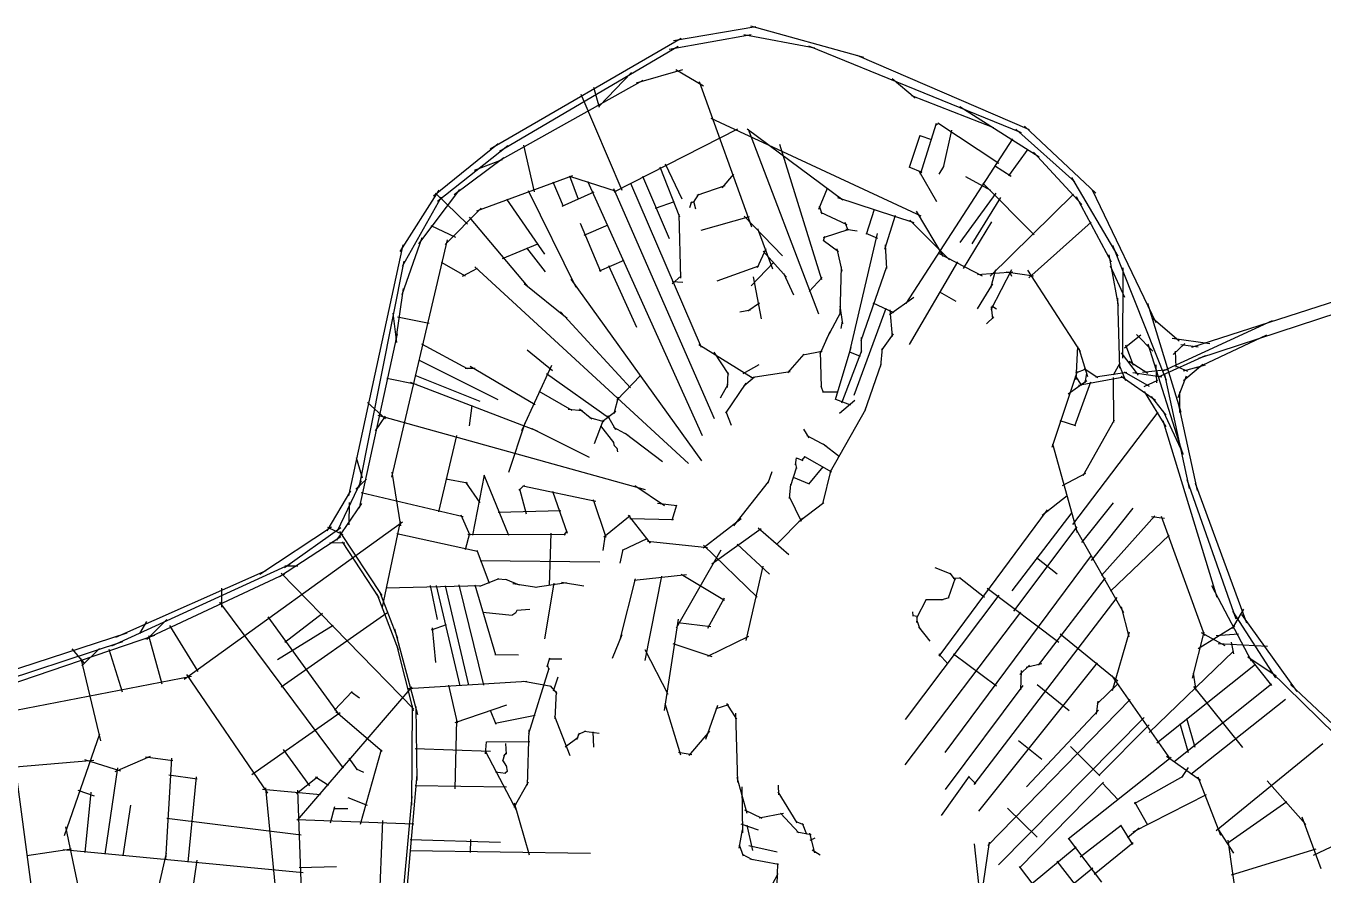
# Model space of a CAD drawing. Header units: inches. Extents: x 723419 to 759401, y 6910722 to 6968430.
# Drawn here: x 741535 to 744851, y 6945669 to 6947840 of the extents above; entities that cross this region are included whole.
import ezdxf

# ---------------------------------------------------------------- set-up
doc = ezdxf.new("R2010")
doc.units = ezdxf.units.IN
doc.header["$MEASUREMENT"] = 0

msp = doc.modelspace()

# ---------------------------------------------------------------- linework, layer by layer
for points in [[(743190.959348, 6947802.38957), (743401.378484, 6947838.0127)], [(743387.568309, 6947839.67274), (743676.176386, 6947759.47737)], [(742721.909045, 6947525.6419), (743210.538554, 6947808.60729)], [(743179.446643, 6947780.23398), (743389.1955, 6947817.96364)], [(743370.105774, 6947817.97687), (743552.404055, 6947783.84555)], [(742745.94693, 6947519.28307), (743202.936178, 6947788.26961)], [(743536.185065, 6947788.92027), (744079.751223, 6947567.13196)], [(743659.613436, 6947765.35114), (744100.388764, 6947574.80489)], [(743096.123672, 6947694.39526), (743214.921826, 6947727.99741)], [(743196.66554, 6947728.26199), (743267.044847, 6947686.45774)], [(742738.003682, 6947491.4365), (743113.21579, 6947700.66589)], [(743001.320556, 6947635.54947), (743083.23572, 6947720.32213)], [(743256.196909, 6947697.83485), (743389.8646, 6947326.0158)], [(743749.839841, 6947705.53776), (743808.775896, 6947655.98121)], [(742953.671721, 6947665.34395), (743058.3344, 6947420.3198)], [(742986.118522, 6947683.60376), (743000.564801, 6947632.48616)], [(743799.250877, 6947661.66976), (744009.242269, 6947580.23085)], [(743922.480811, 6947634.10012), (744125.284342, 6947504.71861)], [(743286.3813, 6947603.5644), (743823.3465, 6947354.5162)], [(743822.175, 6947460.4983), (743862.8291, 6947591.3129)], [(743866.6262, 6947591.8094), (744022.2711, 6947488.6223)], [(743038.9756, 6947416.0299), (743354.7805, 6947576.2971)], [(743378.8326, 6947576.429), (743623.4216, 6947395.0592)], [(743381.1808, 6947575.9464), (743561.6618, 6947104.1588)], [(743793.9334, 6947478.4661), (743821.1405, 6947560.7366)], [(743820.496, 6947559.8078), (743850.5542, 6947549.8272)], [(743860.3143, 6947586.1154), (743870.3186, 6947590.9885)], [(743880.891, 6947478.1184), (743902.4842, 6947572.9801)], [(744065.728278, 6947575.46635), (744217.202539, 6947440.79317)], [(744087.821031, 6947583.13928), (744270.878888, 6947412.03731)], [(742577.214084, 6947405.03289), (742741.964502, 6947539.55902)], [(742586.921004, 6947391.64605), (742767.007806, 6947533.78227)], [(742807.462237, 6947534.54515), (742834.582083, 6947415.48241)], [(743461.5122, 6947537.657), (743569.281, 6947191.621)], [(743785.734, 6947130.5479), (744057.9257, 6947550.80912)], [(742630.185758, 6947408.42332), (742756.590698, 6947503.02528)], [(742681.84708, 6947470.66667), (742753.549306, 6947498.18339)], [(744048.445661, 6947456.52062), (744097.714703, 6947524.59217)], [(744111.062959, 6947517.28635), (744234.425185, 6947383.01004)], [(743155.687, 6947479.51), (743206.3972, 6947351.8776)], [(743169.5447, 6947487.0101), (743212.2962, 6947397.7506)], [(743314.8219, 6947425.6222), (743345.023, 6947461.0647)], [(743792.7746, 6947479.8918), (743825.2613, 6947465.6877)], [(743818.3626, 6947469.4945), (743862.8023, 6947390.8934)], [(743869.9706, 6947460.7486), (743882.1327, 6947480.7804)], [(744011.6462, 6947482.7605), (744054.2755, 6947456.0812)], [(742688.233473, 6947366.84462), (742933.502713, 6947457.3323)], [(742882.184094, 6947441.5925), (742908.868594, 6947378.7888)], [(742924.771446, 6947455.48022), (743043.8336, 6947417.084)], [(742925.074094, 6947456.2568), (742947.047394, 6947397.3085)], [(742970.5313, 6947443.3211), (743264.2973, 6946792.3952)], [(743080.9375, 6947438.0133), (743261.249, 6947018.3567)], [(743111.0499, 6947455.6016), (743179.7039, 6947296.4455)], [(743251.5387, 6947406.9007), (743322.6566, 6947432.1279)], [(743936.9084, 6947455.1423), (744001.3866, 6947420.1284)], [(743981.6897, 6947437.5529), (744112.4906, 6947306.0229)], [(744208.49773, 6947452.06444), (744326.563208, 6947251.60689)], [(742491.679192, 6947263.30436), (742591.37814, 6947420.32584)], [(742497.605871, 6947225.62762), (742597.636651, 6947402.87764)], [(742539.583644, 6947282.96096), (742644.09427, 6947421.86748)], [(742582.399928, 6947411.82388), (742663.891757, 6947332.7133)], [(742763.332597, 6947397.14413), (742861.207397, 6947256.03503)], [(742819.308318, 6947419.32042), (742941.3076, 6947171.909)], [(742905.929194, 6947379.1802), (742988.165594, 6947415.4369)], [(743037.5795, 6947424.4739), (743294.7799, 6946836.4575)], [(743242.0145, 6947388.5203), (743255.3687, 6947409.7981)], [(743562.2831, 6947371.4909), (743584.3928, 6947424.861)], [(743609.6333, 6947401.3732), (743804.9167, 6947337.1315)], [(743923.282, 6947286.2658), (744015.8572, 6947412.2991)], [(743953.9493, 6947282.7357), (744027.3824, 6947401.383)], [(744000.7432, 6947200.3886), (744213.405761, 6947409.91292)], [(744220.13942, 6947403.81757), (744309.436474, 6947236.79901)], [(744261.459703, 6947420.84795), (744424.324299, 6947081.32071)], [(742606.477059, 6947281.11945), (742699.320175, 6947373.55925)], [(743144.9653, 6947374.1599), (743193.3302, 6947391.2548)], [(743232.7344, 6947375.9619), (743237.265, 6947391.2647)], [(743233.7533, 6947386.3896), (743244.6099, 6947391.589)], [(743241.6166, 6947391.6814), (743246.9219, 6947372.0915)], [(743563.1568, 6947379.6389), (743569.8994, 6947359.83)], [(743566.8098, 6947363.8801), (743634.0002, 6947332.3891)], [(743684.3554, 6947307.0172), (743704.797, 6947371.3081)], [(743810.8025, 6947366.4365), (743880.4051, 6947250.2561)], [(742570.493654, 6947329.5383), (742632.935445, 6947299.90491)], [(742668.1086, 6947351.01556), (742818.2867, 6947172.61116)], [(742951.6371, 6947335.237), (743004.3075, 6947211.9514)], [(742962.6213, 6947304.8604), (743023.7731, 6947331.1918)], [(743204.4534, 6947358.5737), (743208.9824, 6947194.995)], [(743261.619, 6947317.6129), (743385.2342, 6947352.4034)], [(743371.5696, 6947353.1083), (743469.505, 6947251.6258)], [(743628.8645, 6947337.8038), (743636.4329, 6947317.4149)], [(743731.3168, 6947269.2793), (743757.876, 6947356.2318)], [(743795.1968, 6947342.9737), (743896.75, 6947241.7511)], [(743931.7672, 6947219.9104), (744004.4387, 6947338.5571)], [(744099.2656, 6947195.5165), (744258.583456, 6947338.38598)], [(742470.8095, 6946685.9928), (742612.562488, 6947293.02573)], [(742496.759203, 6947152.81414), (742548.194305, 6947299.0761)], [(743405.563, 6947321.9433), (743444.0073, 6947218.4409)], [(743574.1186, 6947298.9529), (743639.5408, 6947319.9854)], [(743574.3771, 6947290.4676), (743577.286, 6947302.3342)], [(743631.4201, 6947320.6094), (743659.9764, 6947315.5285)], [(743640.8345, 6947003.525), (743712.08273, 6947309.46513)], [(743682.6289, 6947309.7691), (743712.345, 6947297.1627)], [(742360.85041, 6946638.85745), (742499.225786, 6947280.15637)], [(742753.2266, 6947245.4563), (742843.8982, 6947282.628)], [(742814.8929, 6947272.1495), (742862.7452, 6947211.3709)], [(743405.4006, 6947222.2942), (743427.906, 6947270.7329)], [(743420.2278, 6947263.6611), (743479.4049, 6947197.6186)], [(743573.6755, 6947292.3599), (743612.932, 6947263.3142)], [(743608.661, 6947269.5579), (743620.8401, 6947212.5236)], [(743732.2922, 6947280.3864), (743735.1288, 6947219.419)], [(744313.492765, 6947279.12361), (744450.728005, 6946934.20767)], [(744515.820089, 6947018.30482), (745333.973982, 6947281.87307)], [(742387.261612, 6946660.01446), (742501.957173, 6947238.55529)], [(742596.9301, 6947235.8518), (742658.0281, 6947200.8362)], [(743001.2726, 6947213.8618), (743064.178, 6947240.6299)], [(743024.6116, 6947227.138), (743095.7106, 6947069.4445)], [(743388.8928, 6947175.3562), (743446.9973, 6947236.2013)], [(743794.296, 6947025.5081), (743917.5452, 6947236.9625)], [(743866.2711, 6947259.3854), (743980.1347, 6947200.9544)], [(744303.589171, 6947254.88332), (744327.871355, 6947125.32321)], [(744307.38445, 6947226.27567), (744343.632439, 6947146.63593)], [(744533.50311, 6946990.20601), (745298.676995, 6947241.15675)], [(742650.7761, 6947200.2976), (742689.7802, 6947220.4837)], [(742683.0872, 6947223.7189), (743229.3984, 6946721.5321)], [(743187.4626, 6947180.3415), (743210.2728, 6947200.7959)], [(743302.4254, 6947188.0361), (743408.4953, 6947226.2173)], [(743394.201, 6947198.0464), (743415.1977, 6947090.9037)], [(743471.6797, 6947207.4694), (743497.8172, 6947152.269)], [(743537.6258, 6947160.7956), (743571.1455, 6947196.529)], [(743616.8914, 6947102.0552), (743619.8756, 6947223.7649)], [(743670.4015, 6947035.8386), (743735.8302, 6947224.5029)], [(743968.1439, 6947204.0928), (744057.9038, 6947211.2165)], [(744001.9965, 6947170.5283), (744014.5738, 6947216.7907)], [(744002.8815, 6947114.7956), (744055.7756, 6947217.2363)], [(744041.6593, 6947211.3108), (744110.7946, 6947200.7417)], [(744049.7825, 6947211.2129), (744055.1531, 6947200.0131)], [(744096.2009, 6947215.5009), (744230.7305, 6947007.4445)], [(744339.786051, 6946990.75249), (744340.457433, 6947220.98399)], [(742481.045126, 6947032.913), (742500.754419, 6947168.48632)], [(742808.981248, 6947181.51099), (742918.421433, 6947092.93683)], [(742928.3371, 6947192.0937), (743261.8943, 6946727.767)], [(743187.1122, 6947186.5949), (743214.1844, 6947184.8391)], [(743967.8699, 6947116.9914), (744007.2108, 6947180.622)], [(743380.3323, 6947111.1985), (743410.5619, 6947132.0769)], [(743700.6513, 6947131.7636), (743753.4067, 6947107.0665)], [(743743.0442, 6947102.188), (743804.978, 6947146.8115)], [(743871.094, 6947159.9207), (743912.2525, 6947135.9857)], [(744325.642236, 6947144.19466), (744331.147388, 6946964.98698)], [(744402.917701, 6947131.29619), (744487.44369, 6946852.25485)], [(742473.354996, 6947105.54094), (742482.086264, 6947030.92829)], [(742484.996686, 6947096.01592), (742565.906455, 6947079.95696)], [(742901.346955, 6947108.60019), (743081.053, 6946914.9477)], [(743360.0188, 6947108.4884), (743387.4864, 6947114.2722)], [(743581.9734, 6947039.384), (743619.1015, 6947109.9349)], [(743615.9746, 6947123.2892), (743622.5422, 6947078.5787)], [(743652.5932, 6946895.659), (743734.4873, 6947117.984)], [(743743.539, 6947114.2766), (743749.8792, 6947046.0414)], [(743990.6525, 6947078.1073), (744009.2841, 6947095.7252)], [(744003.2386, 6947121.6308), (744006.3996, 6947091.0963)], [(744004.5475, 6947124.6621), (744016.1509, 6947116.4003)], [(743619.4501, 6947066.683), (743622.4447, 6947085.2844)], [(744417.119725, 6947091.6263), (744483.900692, 6947034.47618)], [(744442.646879, 6946958.273232), (744722.390853, 6947086.45964)], [(742387.658488, 6946607.08446), (742484.765837, 6947052.99161)], [(743565.5519, 6947001.2855), (743591.4972, 6947058.682)], [(743671.2795, 6947005.3468), (743671.2798, 6947042.9808)], [(743723.5378, 6947011.1352), (743752.7975, 6947052.2759)], [(744343.956554, 6947017.04606), (744385.231637, 6947050.11904)], [(744374.383698, 6947050.7805), (744416.584824, 6947008.71167)], [(744466.014823, 6947041.88453), (744561.794181, 6947027.80867)], [(744467.919826, 6947000.17553), (744498.25172, 6947027.82984)], [(744529.155116, 6946965.91721), (744707.80214, 6947049.84321)], [(742546.4087, 6947026.9081), (742662.7821, 6946963.7148)], [(742816.2569, 6947012.055), (742881.2375, 6946959.1145)], [(743255.7009, 6947025.7206), (743394.2083, 6946939.4286)], [(743294.0887, 6947005.9578), (743331.386, 6946948.8338)], [(743483.2706, 6946953.3229), (743524.6341, 6947001.0772)], [(743521.3114, 6946998.785), (743570.8709, 6947008.7039)], [(743565.8761, 6947008.0522), (743567.9924, 6946915.5939)], [(743604.6169, 6946884.841), (743644.5474, 6947018.5266)], [(743620.739, 6946876.6497), (743672.4014, 6947010.1929)], [(743640.3799, 6947006.9868), (743667.9759, 6946995.6597)], [(743720.9852, 6946970.2602), (743725.1065, 6947015.6381)], [(744219.818321, 6946935.67444), (744224.505866, 6947020.34789)], [(744226.85973, 6947015.2477), (744248.790254, 6946943.92945)], [(744335.165755, 6947003.7871), (744378.663342, 6946946.95449)], [(744346.65531, 6947024.91743), (744365.662353, 6946972.4962)], [(744403.448236, 6947026.88858), (744492.665914, 6946743.83676)], [(744430.832196, 6946943.059972), (744550.965645, 6946997.28363)], [(744473.634838, 6947008.43055), (744475.391675, 6946967.71638)], [(744487.880033, 6947025.819), (744532.435955, 6947019.68065)], [(742538.3326, 6946986.3824), (742741.6543, 6946884.876)], [(742657.8106, 6946964.53), (742683.7073, 6946964.5299)], [(742671.0157, 6946969.8597), (742837.2539, 6946872.4264)], [(742803.139819, 6946805.91305), (742879.869139, 6946972.70672)], [(743368.4636, 6946951.1982), (743409.8268, 6946974.5387)], [(743679.7009, 6946854.7649), (743721.4929, 6946975.1797)], [(744219.383314, 6946953.13143), (744245.694623, 6946962.97949)], [(744240.773363, 6946964.32887), (744275.222182, 6946940.67507)], [(744315.333096, 6946947.63892), (744332.372297, 6946978.27773)], [(744330.678788, 6946971.00873), (744346.659825, 6946933.72181)], [(744355.492411, 6946982.99412), (744403.673132, 6946952.15687)], [(744389.464979, 6946954.89531), (744452.786902, 6946961.604054)], [(744423.923719, 6946973.28995), (744425.511223, 6946927.56986)], [(744474.065412, 6946970.57198), (744505.236734, 6946957.45053)], [(744494.26087, 6946933.42936), (744543.654311, 6946974.91306)], [(744494.865047, 6946958.2972), (744550.745159, 6946973.64306)], [(742457.726689, 6946939.75942), (742533.887154, 6946923.81162)], [(742517.747538, 6946928.83872), (742842.517712, 6946804.32406)], [(742529.4159, 6946946.992), (742695.494, 6946880.6998)], [(742865.925494, 6946951.06021), (743027.467394, 6946837.04871)], [(743046.1545, 6946882.8976), (743106.5786, 6946946.4906)], [(743328.963, 6946915.4923), (743330.3741, 6946953.5799)], [(743370.9175, 6946920.1223), (743397.9114, 6946942.848)], [(743388.6619, 6946940.9711), (743489.1147, 6946955.9945)], [(744159.257, 6946763.053), (744223.94583, 6946956.94698)], [(744199.696719, 6946899.51244), (744247.520252, 6946933.53131)], [(744216.827867, 6946817.13051), (744257.517994, 6946929.80641)], [(744218.036796, 6946944.99066), (744233.695745, 6946920.67915)], [(744226.419689, 6946921.4729), (744341.782663, 6946942.4178)], [(744243.472119, 6946927.73692), (744247.599627, 6946951.54947)], [(744269.586546, 6946942.65945), (744350.099416, 6946954.59218)], [(744315.140064, 6946941.20089), (744315.6998, 6946825.6899)], [(744335.274896, 6946944.50819), (744422.746321, 6946883.07182)], [(744342.643557, 6946955.66867), (744406.778685, 6946918.52109)], [(744365.1541, 6946954.0598), (744439.464714, 6946942.82698)], [(744393.919909, 6946918.04484), (744429.32123, 6946934.39612)], [(744445.816146, 6946948.594115), (744509.532033, 6946657.52223)], [(744480.987844, 6946889.98451), (744502.260386, 6946945.22962)], [(742846.187432, 6946906.32346), (742931.147132, 6946857.26196)], [(743311.2279, 6946888.7021), (743330.5961, 6946923.957)], [(743324.4704, 6946850.1716), (743376.7018, 6946926.6705)], [(743567.1378, 6946918.9055), (743573.7492, 6946903.7579)], [(743571.5181, 6946904.4323), (743611.2045, 6946904.4321)], [(744393.853763, 6946905.13811), (744449.257624, 6946815.28543)], [(744484.16285, 6946904.11329), (744484.480351, 6946851.88443)], [(742408.070619, 6946876.8817), (742454.584462, 6946835.13036)], [(742668.746, 6946817.6305), (742676.231435, 6946869.83928)], [(743038.9889, 6946848.9735), (743050.1751, 6946891.7979)], [(743604.6937, 6946885.7459), (743643.4402, 6946871.0303)], [(743614.9712, 6946849.5381), (743654.2602, 6946882.7912)], [(744412.2688, 6946892.72251), (744449.204707, 6946844.56825)], [(744480.167634, 6946878.43278), (744529.680094, 6946652.4323)], [(742428.54941, 6946804.9678), (742454.584462, 6946842.43288)], [(742434.899423, 6946845.13163), (743118.273122, 6946655.07768)], [(742921.669645, 6946860.22788), (742958.154945, 6946856.81688)], [(742949.976116, 6946860.79514), (742981.800916, 6946835.55524)], [(742976.13374, 6946838.41089), (743012.770716, 6946828.44898)], [(742988.8436, 6946772.3756), (743011.3255, 6946832.5684)], [(743008.6929, 6946828.288), (743042.8507, 6946855.2045)], [(743022.285813, 6946844.17188), (743042.288353, 6946808.29431)], [(743324.8324, 6946853.9303), (743337.7973, 6946819.1392)], [(743591.2623, 6946699.266), (743682.1216, 6946860.3772)], [(744178.683367, 6946831.29941), (744218.140867, 6946818.58551)], [(744211.519718, 6946564.9711), (744429.731335, 6946852.1155)], [(744238.349, 6946690.568), (744317.9433, 6946832.4432)], [(744441.743442, 6946831.12739), (744579.653371, 6946379.15272)], [(744442.643028, 6946854.8341), (744493.019795, 6946747.20139)], [(742769.967358, 6946698.6685), (742811.421294, 6946825.07775)], [(742828.294812, 6946810.34336), (742974.777212, 6946737.79696)], [(743003.9395, 6946817.8897), (743037.2191, 6946775.2407)], [(743037.465904, 6946814.38406), (743074.573604, 6946793.85546)], [(743066.952852, 6946798.50641), (743162.763307, 6946726.74295)], [(743523.2141, 6946808.8233), (743536.7344, 6946787.1523)], [(742590.3594, 6946597.472), (742636.294338, 6946793.06089)], [(743036.6, 6946777.1561), (743038.9678, 6946766.3715)], [(743038.2055, 6946767.8333), (743047.2312, 6946758.959)], [(743531.3915, 6946792.6366), (743581.2797, 6946766.4181)], [(743573.2583, 6946771.8599), (743615.2887, 6946738.7415)], [(744159.5515, 6946771.2937), (744222.4816, 6946544.8687)], [(742379.163141, 6946736.44645), (742394.509005, 6946684.58801)], [(743046.2176, 6946760.3914), (743047.8021, 6946750.7381)], [(743502.5581, 6946717.3907), (743505.2751, 6946736.1037)], [(743504.8234, 6946735.4347), (743521.6272, 6946729.061)], [(743519.3026, 6946729.3559), (743527.0886, 6946739.16)], [(743525.5165, 6946739.3139), (743594.5295, 6946699.6096)], [(742470.690196, 6946699.09614), (742492.2899, 6946562.2754)], [(743432.545, 6946671.5537), (743443.082, 6946700.3591)], [(743490.2993, 6946664.5712), (743505.4036, 6946710.061)], [(743502.3249, 6946720.6522), (743505.1245, 6946708.1408)], [(743537.0022, 6946668.6439), (743573.4786, 6946712.7786)], [(743572.1675, 6946617.9538), (743593.6977, 6946705.2234)], [(744185.3018, 6946665.1949), (744244.7995, 6946696.6634)], [(742331.481601, 6946548.89894), (742392.685581, 6946678.09876)], [(742378.54306, 6946655.26625), (742405.939028, 6946681.21457)], [(742608.6961, 6946682.0962), (742663.6531, 6946671.9984)], [(742658.6049, 6946673.8561), (742695.6495, 6946620.9684)], [(742677.1988, 6946538.4343), (742707.131, 6946691.5164)], [(742705.9225, 6946691.907), (742768.7205, 6946538.0121)], [(742795.4398, 6946652.9086), (742809.9414, 6946665.4563)], [(742805.7571, 6946664.4233), (742992.1204, 6946624.661)], [(743092.187586, 6946665.07711), (743167.964405, 6946614.06534)], [(743344.7288, 6946562.1706), (743433.8349, 6946674.2732)], [(743487.0587, 6946631.5544), (743491.0174, 6946668.1435)], [(743496.2682, 6946686.6848), (743537.7142, 6946669.016)], [(744503.274625, 6946680.0284), (744628.643388, 6946324.24551)], [(744524.388417, 6946671.08794), (744655.595554, 6946313.74098)], [(742305.108323, 6946548.77017), (742365.750944, 6946651.69329)], [(742392.420997, 6946647.40704), (742652.713, 6946586.1452)], [(742797.2409, 6946656.7836), (742814.194558, 6946592.1882)], [(742881.2376, 6946650.9039), (742918.6085, 6946542.8478)], [(743486.6965, 6946637.2275), (743517.1156, 6946573.5829)], [(744133.3054, 6946589.3088), (744197.5086, 6946639.6409)], [(742329.873372, 6946525.38096), (742393.394225, 6946618.74908)], [(742361.101985, 6946564.30158), (742362.424904, 6946621.84857)], [(742742.4595, 6946597.1733), (742902.2678, 6946600.7134)], [(742985.3036, 6946628.8861), (743017.4716, 6946533.1872)], [(743149.3825, 6946619.4728), (743199.445, 6946613.4587)], [(743187.2334, 6946576.5357), (743198.9805, 6946615.147)], [(743510.7905, 6946573.1734), (743574.7686, 6946621.2632)], [(743870.2998, 6946228.3395), (744147.1805, 6946603.2016)], [(744234.3369, 6946519.6038), (744316.008, 6946620.9805)], [(744259.2896, 6946473.03), (744365.9646, 6946607.3034)], [(741939.524862, 6946169.90019), (742497.726257, 6946572.52842)], [(742446.3678, 6946354.1451), (742492.5403, 6946573.2683)], [(742646.8964, 6946590.3863), (742669.8922, 6946537.7142)], [(743012.888, 6946533.4105), (743080.1603, 6946588.1621)], [(743075.1332, 6946588.7749), (743131.4379, 6946517.935)], [(743079.2344, 6946580.4423), (743190.8543, 6946577.9044)], [(743266.6708, 6946505.6598), (743363.8274, 6946580.8228)], [(743453.6439, 6946514.0742), (743520.4441, 6946581.5166)], [(744056.373, 6946396.0309), (744209.7284, 6946595.8174)], [(744284.7432, 6946434.683), (744421.270825, 6946587.20824)], [(744412.460183, 6946585.36939), (744446.274, 6946581.71813)], [(744437.860233, 6946586.48064), (744548.163592, 6946281.61774)], [(742132.890687, 6946438.46516), (742316.009178, 6946559.67103)], [(742183.473829, 6946432.0199), (742340.071757, 6946534.84733)], [(742195.935729, 6946455.43557), (742340.177591, 6946557.90537)], [(742305.676664, 6946558.26981), (742345.522994, 6946539.37852)], [(742336.950477, 6946547.47479), (742444.651836, 6946383.75941)], [(742483.7192, 6946542.3175), (742689.6916, 6946496.8283)], [(742659.1316, 6946501.3474), (742669.6432, 6946543.1349)], [(742665.2279, 6946540.8645), (742914.3274, 6946539.7619)], [(742873.3489, 6946409.6458), (742878.2529, 6946542.7316)], [(742911.2776, 6946537.8264), (742918.4485, 6946548.9438)], [(743010.828, 6946498.4871), (743017.0626, 6946540.1082)], [(743060.5635, 6946500.078), (743123.5302, 6946529.8213)], [(743288.8315, 6946464.7805), (743414.4374, 6946555.1774)], [(743407.5076, 6946556.9019), (743485.6789, 6946488.3096)], [(744060.9062, 6946344.0381), (744222.5162, 6946559.169)], [(744217.3119, 6946556.5175), (744341.6292, 6946340.2124)], [(744307.829051, 6946394.52764), (744457.624648, 6946538.15439)], [(742312.185427, 6946519.21723), (742350.126753, 6946518.74098)], [(742343.45924, 6946520.96348), (742437.666822, 6946378.15024)], [(742687.4183, 6946499.8837), (742719.5326, 6946415.7492)], [(743054.7041, 6946466.2353), (743062.1578, 6946501.5822)], [(743124.2362, 6946523.1016), (743277.7648, 6946506.2182)], [(743198.6582, 6946301.5687), (743312.2915, 6946500.1106)], [(743267.0752, 6946512.1745), (743404.8226, 6946379.464)], [(743353.8267, 6946514.9824), (743436.2811, 6946438.7214)], [(741754.37128, 6946255.50189), (742210.319831, 6946463.8414)], [(742696.1891, 6946472.8634), (743001.998, 6946470.0301)], [(743885.128, 6945982.7764), (744259.2893, 6946486.2573)], [(744118.4107, 6946481.2032), (744172.006, 6946439.5816)], [(741764.681231, 6946277.14926), (742148.790854, 6946447.77278)], [(741841.714823, 6946273.12097), (742196.81944, 6946439.31447)], [(742187.334108, 6946440.87552), (742526.705245, 6946092.86307)], [(742196.570731, 6946459.4837), (742230.305173, 6946459.56308)], [(743090.1978, 6946422.832), (743223.8384, 6946437.6888)], [(743118.4321, 6946217.4814), (743161.2097, 6946433.2615)], [(743210.3139, 6946438.5796), (743320.9206, 6946371.5407)], [(743376.2057, 6946269.0881), (743420.0313, 6946458.7574)], [(743858.8915, 6946455.3067), (743900.1075, 6946439.015)], [(743896.9537, 6946441.0546), (743911.0983, 6946422.9483)], [(742035.642374, 6946353.64065), (742036.277375, 6946402.53575)], [(742455.4239, 6946403.1242), (742699.9436, 6946409.0513)], [(742568.5165, 6946409.1369), (742586.5812, 6946322.8627)], [(742583.9937, 6946409.1402), (742644.0666, 6946152.9159)], [(742606.5077, 6946408.9187), (742666.9457, 6946154.2041)], [(742642.1542, 6946411.1335), (742704.4784, 6946154.8714)], [(742682.8271, 6946411.0408), (742735.5058, 6946231.8372)], [(742695.1182, 6946407.4792), (742744.7072, 6946427.204)], [(742739.6043, 6946426.3882), (742764.7615, 6946424.3905)], [(742760.7376, 6946425.4744), (742796.204, 6946410.6966)], [(742779.8476, 6946414.7306), (742841.3085, 6946405.2591)], [(742837.414, 6946405.3853), (742917.066, 6946416.9678)], [(742861.6825, 6946272.7431), (742885.7562, 6946415.597)], [(742904.1742, 6946417.6212), (742961.0344, 6946408.8575)], [(743055.5516, 6946274.6123), (743093.8599, 6946426.6603)], [(743893.8361, 6946377.4679), (743911.6572, 6946429.1865)], [(743905.6007, 6946428.0387), (743924.4968, 6946428.6587)], [(743921.5393, 6946429.8072), (743985.5184, 6946379.2526)], [(743993.024, 6946402.6053), (744175.4801, 6946264.4953)], [(744124.0018, 6946205.7532), (744295.1999, 6946428.6591)], [(744566.424178, 6946409.31528), (744668.024381, 6946216.69823)], [(742030.244863, 6946367.13443), (742346.4088, 6945942.1171)], [(742432.215917, 6946388.30504), (742486.588378, 6946245.5827)], [(742439.231174, 6946393.83014), (742485.270931, 6946274.37136)], [(743278.4839, 6946300.1503), (743321.1077, 6946377.8921)], [(743783.4653, 6946066.8392), (744023.0903, 6946384.705)], [(743812.8987, 6946326.5844), (743837.615, 6946374.0485)], [(743835.9592, 6946373.556), (743880.334, 6946373.5559)], [(743875.144, 6946372.6595), (743895.2411, 6946379.1034)], [(743959.032, 6945900.8759), (744325.1085, 6946378.2814)], [(742187.9063, 6946150.0201), (742457.4357, 6946339.7467)], [(742196.980058, 6946264.65179), (742293.342278, 6946338.3969)], [(742702.9374, 6946341.0154), (742778.5275, 6946333.8008)], [(742777.1951, 6946333.5898), (742787.63, 6946340.4387)], [(742787.1403, 6946339.7244), (742790.8209, 6946346.624)], [(742790.3174, 6946346.3066), (742823.2008, 6946348.7509)], [(743783.3678, 6945950.86), (744078.6914, 6946341.4655)], [(743801.8406, 6946341.7089), (743802.6129, 6946331.8951)], [(743802.0532, 6946333.0584), (743815.4796, 6946330.5617)], [(743812.9163, 6946314.8058), (743814.2331, 6946331.6028)], [(744335.0014, 6946355.1215), (744354.7294, 6946278.1251)], [(744619.918735, 6946299.08028), (744648.811293, 6946348.61037)], [(744620.070871, 6946343.93055), (744729.975039, 6946173.08015)], [(744643.309603, 6946335.12597), (744784.37745, 6946138.26069)], [(741825.808923, 6946286.40529), (741844.435627, 6946317.09701)], [(741844.189491, 6946271.40799), (741895.51876, 6946322.52559)], [(741901.797408, 6946306.72533), (741974.39922, 6946189.46176)], [(742153.559978, 6946329.57655), (742334.4797, 6946080.1482)], [(742178.287545, 6946220.55036), (742320.19754, 6946308.36663)], [(742477.546225, 6946298.90076), (742536.116273, 6946079.87382)], [(742571.6951, 6946296.4446), (742609.9937, 6946309.4432)], [(742573.6647, 6946301.0713), (742581.8297, 6946212.8941)], [(743167.7119, 6946089.7466), (743203.8594, 6946323.2088)], [(743201.3809, 6946314.6303), (743285.8328, 6946304.7393)], [(743812.4767, 6946320.2764), (743820.119, 6946298.8961)], [(743817.5133, 6946303.8623), (743846.0589, 6946267.1502)], [(744532.447311, 6946248.59767), (744626.268748, 6946306.38279)], [(740664.977203, 6945898.4092), (741782.470087, 6946266.45566)], [(740695.31969, 6945930.30517), (741793.520872, 6946288.12949)], [(740838.299927, 6945933.0994), (741864.682466, 6946282.61468)], [(741848.422832, 6946281.46217), (741882.112369, 6946157.92336)], [(743034.8916, 6946223.8222), (743059.1205, 6946284.1782)], [(743278.352, 6946228.7728), (743383.1203, 6946279.6385)], [(744179.2715, 6946286.016), (744326.5984, 6946165.5321)], [(744313.2607, 6946141.1228), (744356.2402, 6946290.806)], [(744517.301538, 6946172.73762), (744547.397952, 6946289.81598)], [(744540.017055, 6946289.46177), (744600.342175, 6946256.01837)], [(744578.328798, 6946281.41842), (744635.102542, 6946285.861)], [(744616.217207, 6946264.69672), (744622.355553, 6946234.42833)], [(741652.295634, 6946247.20738), (741682.722779, 6946212.01773)], [(741677.713324, 6946204.09785), (741722.904248, 6946248.65377)], [(741747.145936, 6946246.99993), (741780.748087, 6946137.19763)], [(742482.560089, 6946257.90569), (742525.477576, 6946088.81433)], [(742734.0868, 6946232.9353), (742794.0341, 6946232.5503)], [(743117.2435, 6946245.692), (743176.5539, 6946131.8951)], [(743188.5942, 6946261.4972), (743288.6587, 6946228.126)], [(743869.4042, 6946234.879), (743892.3653, 6946209.1629)], [(743906.7157, 6946234.7924), (744016.8575, 6946153.287)], [(744406.878455, 6946033.97959), (744622.40847, 6946241.45303)], [(744583.620475, 6946261.31005), (744709.774061, 6946254.5367)], [(741675.384986, 6946223.04205), (741725.860164, 6946011.94363)], [(742867.46, 6946201.1211), (742874.6985, 6946224.1636)], [(742867.46, 6946206.9306), (742871.8343, 6946194.3096)], [(742872.0498, 6946222.2556), (742905.457, 6946222.2554)], [(743971.7065, 6945832.8738), (744274.4968, 6946211.8791)], [(744076.3575, 6946181.8123), (744100.8769, 6946205.3645)], [(744092.2152, 6946200.4271), (744132.5911, 6946209.6086)], [(744426.773025, 6946007.2137), (744678.977725, 6946208.0444)], [(744658.973959, 6946227.01998), (744731.152437, 6946178.33655)], [(744659.885782, 6946228.55159), (744720.052152, 6946153.93894)], [(741455.063918, 6946080.32273), (741958.524189, 6946177.82007)], [(741945.716125, 6946181.80647), (742152.3935, 6945878.3269)], [(742807.9621, 6946165.0197), (742878.0514, 6946152.1471)], [(742820.7458, 6946030.8073), (742872.4878, 6946198.1186)], [(742884.2721, 6946140.2525), (742895.3927, 6946176.2518)], [(744078.5763, 6946142.4563), (744080.1097, 6946191.9779)], [(744311.0619, 6946178.2379), (744460.8503, 6945965.3737)], [(744519.060021, 6946185.20902), (744526.148521, 6946140.80782)], [(744715.581677, 6946191.70685), (745176.543651, 6945740.26902)], [(742229.6955, 6945809.6728), (742522.6787, 6946150.4898)], [(742323.8082, 6946090.6682), (742369.371, 6946138.6391)], [(742366.5619, 6946137.6787), (742388.079, 6946122.5125)], [(742510.2159, 6946146.0848), (742815.888, 6946164.9681)], [(742615.5944, 6946154.2964), (742637.1608, 6946058.4019)], [(742875.3401, 6946153.2835), (742892.5053, 6946132.9905)], [(742887.9399, 6946068.5973), (742891.739, 6946138.5865)], [(743885.7456, 6945888.314), (744084.6648, 6946153.8123)], [(744120.9101, 6946156.5021), (744202.1068, 6946089.771)], [(744273.6555, 6946106.9649), (744327.9954, 6946158.9732)], [(744469.5091, 6945958.5947), (744719.5711, 6946157.7347)], [(744520.5154, 6946150.947), (744645.5239, 6945994.9256)], [(744767.920334, 6946156.42437), (745165.874307, 6945782.93316)], [(742521.823783, 6945848.10486), (742523.537405, 6946101.97573)], [(742532.21807, 6946099.82345), (742534.448843, 6945910.80859)], [(742632.7676, 6946059.0912), (742764.2821, 6946104.1101)], [(743168.1, 6946107.836), (743208.739, 6945976.2956)], [(743272.969, 6946016.3536), (743304.0869, 6946103.8687)], [(743299.9258, 6946095.3274), (743332.0622, 6946104.7729)], [(743326.3025, 6946108.0609), (743351.4971, 6946067.5497)], [(743994.7805, 6945744.7641), (744358.5672, 6946118.0892)], [(744272.581, 6946080.8218), (744276.6291, 6946113.8997)], [(744513.393072, 6945926.85122), (744755.388072, 6946118.62762)], [(741487.747917, 6946093.34285), (741592.0488, 6945311.891)], [(742112.9604, 6945926.3008), (742338.4167, 6946084.6606)], [(742327.4947, 6946087.5364), (742445.3801, 6945985.9024)], [(742632.0879, 6945889.6888), (742636.3215, 6946065.9557)], [(742721.5111, 6946090.6931), (742736.587, 6946054.8132)], [(742734.6833, 6946057.3697), (742836.7002, 6946077.8405)], [(742886.2871, 6946075.5658), (742925.2011, 6945974.4026)], [(743349.4884, 6946083.1292), (743354.2144, 6945906.4245)], [(744021.9447, 6945695.352), (744394.4092, 6946071.8342)], [(744093.0527, 6945894.5281), (744277.3654, 6946090.4729)], [(744502.103823, 6946070.36489), (744524.026929, 6945996.39964)], [(742817.1806, 6945899.1881), (742821.6817, 6946040.5275)], [(742943.675, 6946015.8261), (742950.0629, 6946032.5494)], [(742946.97, 6946028.5868), (742966.4691, 6946037.5865)], [(742962.3519, 6946037.0617), (743000.7773, 6946031.8223)], [(742984.469, 6946035.5618), (742986.0342, 6945996.0621)], [(743230.4096, 6945975.2095), (743283.7498, 6946036.9399)], [(744278.1631, 6945923.5765), (744406.9457, 6946053.0982)], [(744484.958789, 6946056.39486), (744506.881895, 6945982.42962)], [(741633.1827, 6945770.4126), (741724.2682, 6946030.3097)], [(742710.241, 6945979.3852), (742712.8721, 6946009.9057)], [(742712.2623, 6946009.4754), (742822.9721, 6946010.2317)], [(742760.9835, 6946005.6687), (742762.8778, 6945978.1103)], [(742913.7505, 6945997.197), (742947.2869, 6946021.5686)], [(744072.6547, 6946012.8886), (744132.7074, 6945965.2881)], [(744578.042802, 6945783.47407), (744850.513802, 6946005.21397)], [(741762.930648, 6945933.56264), (741853.491748, 6945973.21544)], [(741840.816565, 6945971.26045), (741910.290765, 6945962.39195)], [(741892.9005, 6945708.015), (741907.748341, 6945967.59937)], [(742192.838004, 6945990.15548), (742259.811394, 6945897.11996)], [(742360.9474, 6945968.1163), (742381.707, 6945938.4949)], [(742390.3041, 6945798.9086), (742444.4845, 6945989.7629)], [(742530.282497, 6945992.32285), (742723.123597, 6945985.95685)], [(742710.2979, 6945985.2595), (742790.1161, 6945832.3988)], [(742754.4833, 6945960.4425), (742759.1254, 6945977.944)], [(742757.0222, 6945973.3402), (742763.3575, 6945981.6321)], [(743203.1129, 6945983.0174), (743237.6058, 6945977.6881)], [(744199.525, 6945761.9948), (744462.8253, 6945970.8921)], [(744205.8546, 6945998.2073), (744280.3732, 6945923.2466)], [(744451.4908, 6945972.8067), (744537.7522, 6945912.0613)], [(741498.437105, 6945944.58057), (741708.516692, 6945963.10145)], [(741684.968728, 6945964.95353), (741776.492539, 6945936.03994)], [(741737.4633, 6945722.4799), (741769.635564, 6945943.52224)], [(742379.511, 6945940.4837), (742398.3998, 6945932.2848)], [(742735.4782, 6945933.3627), (742760.728, 6945930.0694)], [(742753.737, 6945962.5248), (742763.4444, 6945946.5691)], [(742759.2812, 6945929.7341), (742766.035, 6945935.686)], [(742762.8178, 6945948.1352), (742765.7287, 6945934.6457)], [(744490.5318, 6945918.2865), (744507.8159, 6945944.4977)], [(741900.562694, 6945924.97253), (741973.082194, 6945915.02203)], [(741949.3861, 6945702.2885), (741970.983884, 6945920.50344)], [(742226.6308, 6945877.6889), (742280.5409, 6945920.6706)], [(742275.1543, 6945920.0883), (742309.0082, 6945898.6832)], [(742471.096883, 6945195.52696), (742535.163219, 6945926.16769)], [(742783.0245, 6945842.7686), (742820.1954, 6945907.3646)], [(743352.3526, 6945919.5909), (743378.3515, 6945827.4173)], [(743876.0098, 6945821.4277), (743947.3565, 6945921.9786)], [(743944.6028, 6945921.5273), (743963.5319, 6945902.7525)], [(744075.5232, 6945687.3161), (744290.3267, 6945906.3602)], [(744286.8814, 6945905.3665), (744327.8998, 6945861.6848)], [(744369.2236, 6945852.3164), (744494.1122, 6945922.2503)], [(744531.3561, 6945920.0974), (744589.4078, 6945771.1698)], [(744708.6418, 6945909.9085), (744807.3728, 6945798.4243)], [(741667.876611, 6945886.05462), (741709.029476, 6945871.65045)], [(741686.3734, 6945726.9073), (741701.716887, 6945881.14659)], [(742140.0218, 6945888.8237), (742288.264, 6945875.1156)], [(742147.5775, 6945891.9551), (742175.1503, 6945611.2269)], [(742229.5606, 6945886.2909), (742240.9801, 6945560.2434)], [(742358.0073, 6945867.4384), (742407.7244, 6945847.6999)], [(742460.445593, 6945187.80083), (742522.68552, 6945870.23232)], [(742530.506872, 6945898.20465), (742763.299319, 6945895.12366)], [(743365.2662, 6945894.3897), (743366.701962, 6945777.20104)], [(743457.0782, 6945881.733), (743505.6634, 6945803.0646)], [(743458.0421, 6945899.1247), (743459.5566, 6945874.3413)], [(744365.9727, 6945779.3477), (744553.7669, 6945875.2427)], [(741783.1665, 6945718.1017), (741802.8512, 6945847.452)], [(742313.6997, 6945802.2966), (742324.6579, 6945844.2557)], [(742322.4516, 6945838.9393), (742357.8624, 6945839.647)], [(742783.371, 6945853.4295), (742821.3873, 6945720.5018)], [(743372.3393, 6945836.2753), (743416.2735, 6945814.5391)], [(744045.0068, 6945840.1385), (744120.1153, 6945765.6977)], [(744369.2679, 6945856.0975), (744402.9798, 6945797.6395)], [(744605.4345, 6945749.5216), (744758.4692, 6945856.9069)], [(741895.3466, 6945815.0216), (742239.1096, 6945771.7308)], [(742227.518961, 6945811.40743), (742526.845861, 6945800.42283)], [(742437.7762, 6945577.1247), (742447.494916, 6945808.68415)], [(743363.2002, 6945800.2156), (743406.9318, 6945784.5559)], [(743410.1301, 6945815.6481), (743472.2374, 6945827.3858)], [(743464.2108, 6945827.6005), (743511.554, 6945777.1889)], [(743503.6416, 6945805.8181), (743523.0104, 6945798.7608)], [(743520.0665, 6945802.2067), (743530.76, 6945773.5662)], [(744797.3139, 6945818.0106), (744845.5063, 6945685.6753)], [(741635.963, 6945792.1713), (741735.1222, 6945321.3052)], [(743358.8089, 6945738.3276), (743367.3323, 6945784.6401)], [(743378.2328, 6945796.6688), (743392.5231, 6945732.1279)], [(743505.6808, 6945779.8568), (743542.5638, 6945773.0271)], [(743538.7572, 6945776.0876), (743551.091, 6945726.4064)], [(744230.811, 6945715.9028), (744334.9092, 6945796.4025)], [(744333.5492, 6945796.3125), (744364.4398, 6945747.2735)], [(744351.7752, 6945765.5659), (744381.4203, 6945789.7308)], [(744582.0608, 6945787.3358), (744622.8595, 6945725.0983)], [(744827.320307, 6945720.09951), (744959.432507, 6945782.28361)], [(741537.5531, 6945719.5084), (741651.0909, 6945735.8312)], [(741630.4139, 6945734.9478), (742243.7033, 6945675.8932)], [(742517.643232, 6945759.75074), (742748.578832, 6945753.57164)], [(742671.933233, 6945726.61016), (742672.222459, 6945759.93383)], [(743358.7117, 6945746.4009), (743369.06, 6945718.4406)], [(743383.3514, 6945744.5734), (743455.6872, 6945728.4977)], [(743539.9614, 6945758.1668), (743553.1287, 6945764.4166)], [(743545.5016, 6945733.9834), (743565.9963, 6945720.6903)], [(743959.4452, 6945748.7742), (743970.924, 6945646.5155)], [(743983.2873, 6945648.6921), (743998.5687, 6945753.1974)], [(744105.2483, 6945645.8234), (744219.8567, 6945741.4601)], [(744199.7006, 6945763.504), (744285.1125, 6945651.1232)], [(744265.9604, 6945671.6705), (744366.1555, 6945752.3155)], [(744607.8188, 6945758.3235), (744657.607314, 6945408.67257)], [(744617.690597, 6945669.67556), (744833.631197, 6945736.27876)], [(741788.5085, 6945263.1855), (741894.7793, 6945725.2844)], [(741958.080864, 6945607.87776), (741972.7174, 6945707.2834)], [(742516.611519, 6945732.35525), (742978.321345, 6945725.28724)], [(743365.9522, 6945722.8438), (743391.9994, 6945708.8366)], [(743385.6367, 6945710.884), (743458.7879, 6945697.1422)], [(744170.4088, 6945704.8655), (744285.3149, 6945557.3003)], [(742233.3561, 6945688.2536), (742328.6174, 6945691.0487)], [(743384.0799, 6945533.0917), (743458.0661, 6945673.0166)], [(743454.5895, 6945616.741), (743457.044, 6945698.5225)], [(744074.5495, 6945691.1692), (744149.7918, 6945592.3136)], [(744145.6998, 6945592.0716), (744262.8282, 6945688.0171)]]:
    msp.add_lwpolyline(points)

doc.saveas('drawing.dxf')
